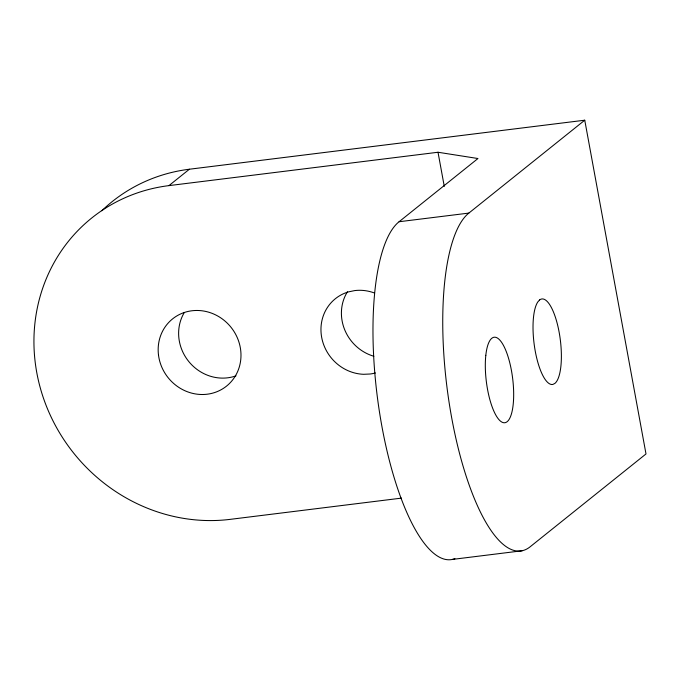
<?xml version="1.0" encoding="UTF-8"?>
<svg xmlns="http://www.w3.org/2000/svg" width="680" height="680" viewBox="0 0 680 680"><rect width="100%" height="100%" fill="white"/><g stroke="black" fill="none" stroke-linecap="round" stroke-linejoin="round"><path stroke-width="1.02" d="M401.523 498.117L230.205 519.358A172.38 161.168 51.3 0 1 36.788 372.674A172.38 161.168 51.3 0 1 168.946 185.614L189.406 169.226L584.749 120.207L646 453.951L530.102 546.822A172.38 52.989 82.9 0 1 451.758 418.192A172.38 52.989 82.9 0 1 468.851 213.087L584.749 120.207M454.92 558.663A172.38 52.989 82.9 0 1 380.375 417.622A172.38 52.989 82.9 0 1 399.083 221.731L477.963 158.525L438.013 152.252L168.946 185.614M399.083 221.731L468.851 213.087M452.498 559.402L522.265 550.749M438.013 152.252L444.278 186.388M101.822 210.74A172.38 161.168 51.3 0 1 189.406 169.226M235.977 375.853A43.095 40.29 51.3 0 1 188.964 361.76A43.095 40.29 51.3 0 1 184.11 312.843M373.864 356.26A43.095 40.29 51.3 0 1 347.454 291.745M375.42 372.963A43.095 40.29 51.3 0 1 370.022 374.017L363.562 374.298A43.095 40.29 51.3 0 1 321.666 337.348A43.095 40.29 51.3 0 1 348.44 291.89L354.705 290.589A43.095 40.29 51.3 0 1 374.017 292.842M539.546 299.99L537.769 302.005A43.095 13.252 82.9 0 0 535.27 351.271A43.095 13.252 82.9 0 0 552.899 384.412L554.854 383.426A43.095 13.252 82.9 0 0 559.13 332.154A43.095 13.252 82.9 0 0 539.546 299.99M485.809 355.351A43.095 13.252 82.9 0 0 503.072 422.586A43.095 13.252 82.9 0 0 509.558 361.93A43.095 13.252 82.9 0 0 485.809 355.351M158.533 355.342A43.095 40.29 51.3 0 0 224.876 387.37A43.095 40.29 51.3 0 0 215.322 314.755A43.095 40.29 51.3 0 0 158.533 355.342"/></g></svg>
